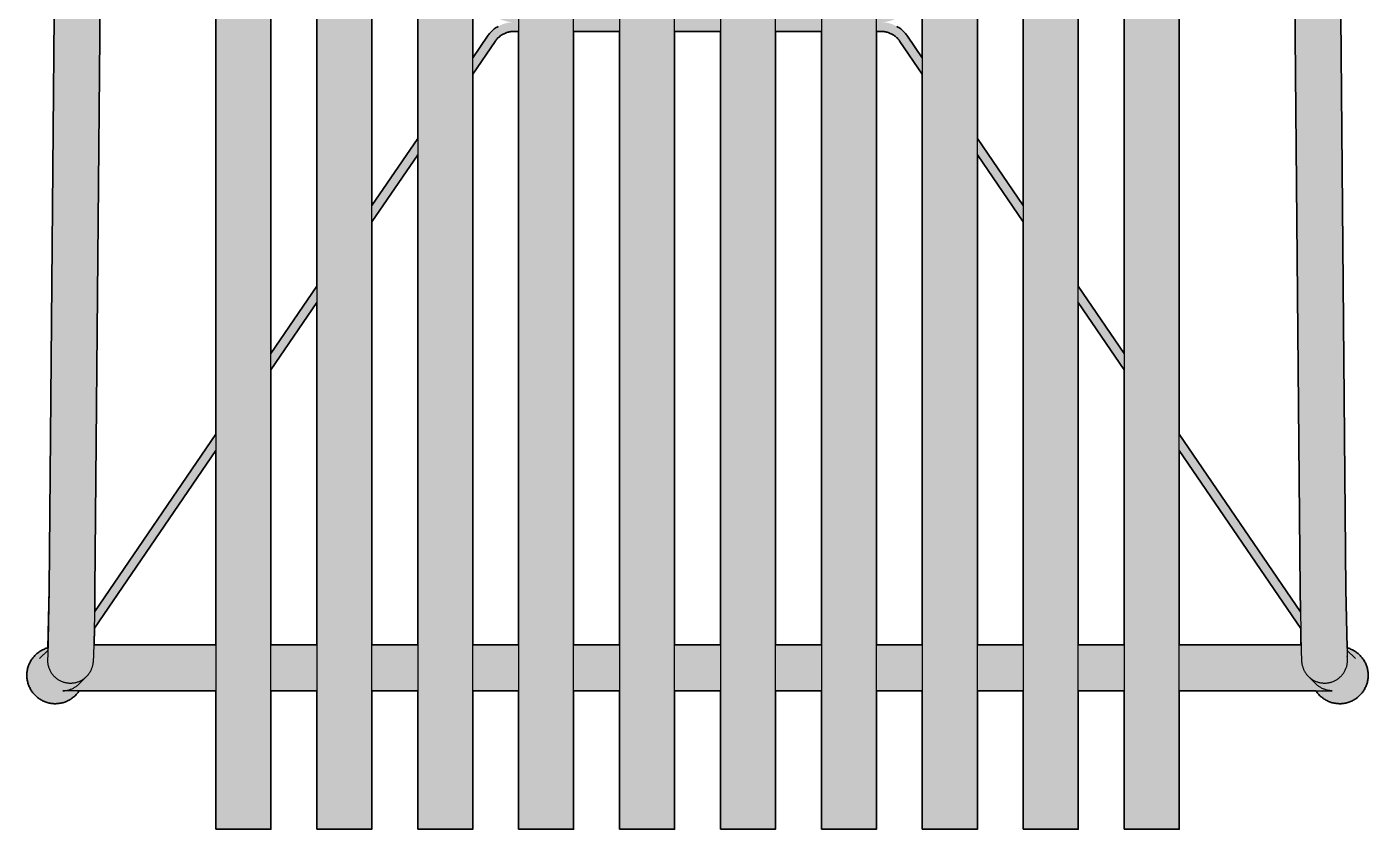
# Model space of a CAD drawing. Header units: millimetres. Extents: x 0 to 1937, y -1086 to 703.
# Drawn here: x 81 to 812, y -1086 to -648 of the extents above; entities that cross this region are included whole.
import ezdxf

# ---------------------------------------------------------------- set-up
doc = ezdxf.new("R2010")
doc.units = ezdxf.units.MM
doc.layers.add('Blocks', color=7, linetype='Continuous')
doc.layers.add('Blocks$Fill', color=7, linetype='Continuous', true_color=0xffffff)
doc.layers.add('Blocks$Inner', color=7, linetype='Continuous', lineweight=25, true_color=0x007f00)
doc.layers.add('Blocks$Outline', color=7, linetype='Continuous', lineweight=35, true_color=0xff3f3f)

# ---------------------------------------------------------------- blocks, each defined once
blk = doc.blocks.new('Palissade Lounge Chair Low Top')
at = {"layer": 'Blocks$Fill'}
h = blk.add_hatch(color=256, dxfattribs=at)
h.paths.add_polyline_path([(473.36, -336.94), (473.36, -412.44), (503.36, -412.44), (503.36, -348.3), (503.36, -336.94), (528.36, -336.94), (528.36, -412.44), (558.36, -412.44), (558.36, -348.3), (558.36, -336.94), (583.36, -336.94), (583.36, -412.44), (613.36, -412.44), (613.36, -348.3), (613.36, -336.94), (687.86, -336.94), (688.47, -337.82), (688.81, -338.25), (689.15, -338.66), (689.51, -339.06), (689.88, -339.45), (690.27, -339.82), (690.67, -340.18), (691.08, -340.53), (691.5, -340.86), (691.93, -341.18), (692.38, -341.48), (692.83, -341.77), (693.3, -342.04), (693.77, -342.29), (694.25, -342.53), (694.74, -342.75), (695.24, -342.95), (695.74, -343.14), (696.25, -343.31), (696.77, -343.46), (697.29, -343.59), (697.82, -343.71), (698.34, -343.8), (698.88, -343.88), (699.41, -343.94), (699.95, -343.98), (700.48, -344), (701.02, -344.01), (701.56, -343.99), (702.09, -343.96), (702.63, -343.91), (703.16, -343.84), (703.69, -343.75), (704.22, -343.64), (704.74, -343.51), (705.26, -343.37), (705.77, -343.21), (706.28, -343.03), (706.78, -342.83), (707.27, -342.62), (707.76, -342.39), (708.24, -342.14), (708.7, -341.88), (709.16, -341.6), (709.61, -341.3), (710.05, -340.99), (710.48, -340.67), (710.89, -340.33), (711.3, -339.97), (711.69, -339.6), (712.07, -339.22), (712.43, -338.83), (712.78, -338.42), (713.12, -338), (713.44, -337.57), (713.75, -337.13), (714.04, -336.68), (714.31, -336.21), (714.57, -335.74), (714.81, -335.26), (715.04, -334.78), (715.25, -334.28), (715.44, -333.78), (715.61, -333.27), (715.77, -332.76), (715.91, -332.24), (716.03, -331.71), (716.13, -331.18), (716.21, -330.65), (716.28, -330.12), (716.33, -329.58), (716.35, -329.05), (716.36, -328.51), (716.35, -327.97), (716.33, -327.44), (716.28, -326.9), (716.21, -326.37), (716.13, -325.84), (716.03, -325.31), (715.91, -324.79), (715.77, -324.27), (715.62, -323.75), (715.44, -323.24), (715.25, -322.74), (715.04, -322.25), (714.82, -321.76), (714.57, -321.28), (714.31, -320.81), (714.04, -320.35), (713.75, -319.89), (713.44, -319.45), (713.12, -319.02), (712.78, -318.6), (712.43, -318.2), (712.07, -317.8), (711.69, -317.42), (711.3, -317.05), (710.9, -316.7), (710.48, -316.36), (710.05, -316.03), (709.62, -315.72), (709.17, -315.42), (708.71, -315.14), (708.24, -314.88), (707.76, -314.63), (707.28, -314.4), (706.78, -314.19), (706.28, -313.99), (705.78, -313.81), (705.27, -313.65), (704.86, -313.54), (699.16, 283.79), (699.03, 285.92), (698.83, 288.04), (698.56, 290.15), (698.21, 292.26), (697.8, 294.35), (697.31, 296.42), (696.75, 298.48), (696.13, 300.52), (695.43, 302.53), (694.67, 304.52), (668.27, 369.84), (669.22, 370.34), (669.68, 370.61), (670.13, 370.9), (670.57, 371.21), (671, 371.53), (671.41, 371.86), (671.82, 372.21), (672.21, 372.57), (672.59, 372.95), (672.96, 373.33), (673.32, 373.73), (673.66, 374.15), (673.98, 374.57), (674.29, 375.01), (674.59, 375.45), (674.87, 375.91), (675.13, 376.37), (675.38, 376.85), (675.61, 377.33), (675.83, 377.82), (676.02, 378.32), (676.2, 378.82), (676.37, 379.33), (676.51, 379.84), (676.64, 380.36), (676.75, 380.89), (676.84, 381.41), (676.91, 381.94), (676.97, 382.47), (677, 383.01), (677.02, 383.54), (677.02, 384.08), (677, 384.61), (676.97, 385.14), (676.91, 385.68), (676.84, 386.21), (676.74, 386.73), (676.63, 387.26), (676.51, 387.77), (676.36, 388.29), (676.2, 388.8), (676.01, 389.3), (675.82, 389.8), (675.6, 390.29), (675.37, 390.77), (675.12, 391.24), (674.85, 391.71), (674.57, 392.16), (674.28, 392.61), (673.97, 393.04), (673.64, 393.46), (673.3, 393.88), (672.94, 394.28), (672.57, 394.66), (672.19, 395.04), (671.8, 395.4), (671.39, 395.75), (670.97, 396.08), (670.55, 396.4), (670.11, 396.7), (669.65, 396.99), (669.19, 397.26), (668.73, 397.52), (668.25, 397.76), (667.76, 397.98), (667.27, 398.19), (666.77, 398.38), (666.26, 398.55), (665.75, 398.71), (665.23, 398.84), (664.71, 398.96), (664.19, 399.06), (663.66, 399.15), (663.13, 399.21), (662.6, 399.26), (662.06, 399.29), (661.53, 399.29), (661, 399.29), (660.46, 399.26), (659.94, 399.21), (659.41, 399.15), (658.88, 399.07), (658.36, 398.97), (657.84, 398.85), (657.33, 398.72), (656.82, 398.56), (656.31, 398.39), (655.82, 398.21), (655.33, 398), (654.84, 397.78), (654.37, 397.54), (653.9, 397.29), (653.44, 397.02), (652.99, 396.74), (652.55, 396.43), (652.13, 396.12), (651.71, 395.79), (651.3, 395.45), (650.91, 395.09), (650.53, 394.72), (650.16, 394.34), (649.81, 393.94), (649.47, 393.53), (649.14, 393.11), (648.83, 392.68), (648.53, 392.24), (648.25, 391.79), (647.98, 391.33), (647.73, 390.86), (647.5, 390.38), (647.28, 389.9), (647.08, 389.41), (646.89, 388.91), (646.73, 388.4), (646.58, 387.89), (646.45, 387.38), (646.33, 386.86), (646.26, 386.44), (55.46, 386.44), (55.27, 387.38), (55.13, 387.89), (54.99, 388.4), (54.82, 388.91), (54.64, 389.41), (54.43, 389.9), (54.22, 390.38), (53.98, 390.86), (53.73, 391.33), (53.47, 391.79), (53.18, 392.24), (52.89, 392.68), (52.57, 393.11), (52.25, 393.53), (51.91, 393.94), (51.55, 394.34), (51.18, 394.72), (50.8, 395.09), (50.41, 395.45), (50, 395.79), (49.59, 396.12), (49.16, 396.43), (48.72, 396.74), (48.27, 397.02), (47.81, 397.29), (47.35, 397.54), (46.87, 397.78), (46.39, 398), (45.9, 398.21), (45.4, 398.39), (44.9, 398.56), (44.39, 398.72), (43.87, 398.85), (43.35, 398.97), (42.83, 399.07), (42.31, 399.15), (41.78, 399.21), (41.25, 399.26), (40.72, 399.29), (40.19, 399.29), (39.65, 399.29), (39.12, 399.26), (38.59, 399.21), (38.05, 399.15), (37.53, 399.06), (37, 398.96), (36.48, 398.84), (35.96, 398.71), (35.45, 398.55), (34.94, 398.38), (34.44, 398.19), (33.95, 397.98), (33.47, 397.76), (32.99, 397.52), (32.52, 397.26), (32.06, 396.99), (31.61, 396.7), (31.17, 396.4), (30.74, 396.08), (30.32, 395.75), (29.91, 395.4), (29.52, 395.04), (29.14, 394.66), (28.77, 394.28), (28.42, 393.88), (28.07, 393.46), (27.75, 393.04), (27.44, 392.61), (27.14, 392.16), (26.86, 391.71), (26.6, 391.24), (26.35, 390.77), (26.11, 390.29), (25.9, 389.8), (25.7, 389.3), (25.52, 388.8), (25.35, 388.29), (25.21, 387.77), (25.08, 387.26), (24.97, 386.73), (24.88, 386.21), (24.8, 385.68), (24.75, 385.14), (24.71, 384.61), (24.69, 384.08), (24.69, 383.54), (24.71, 383.01), (24.75, 382.47), (24.8, 381.94), (24.87, 381.41), (24.96, 380.89), (25.07, 380.36), (25.2, 379.84), (25.35, 379.33), (25.51, 378.82), (25.69, 378.32), (25.89, 377.82), (26.1, 377.33), (26.33, 376.85), (26.58, 376.37), (26.85, 375.91), (27.13, 375.45), (27.42, 375.01), (27.73, 374.57), (28.06, 374.15), (28.4, 373.73), (28.75, 373.33), (29.12, 372.95), (29.5, 372.57), (29.89, 372.21), (30.3, 371.86), (30.72, 371.53), (31.15, 371.21), (31.59, 370.9), (32.04, 370.61), (32.49, 370.34), (32.96, 370.08), (33.44, 369.84), (7.05, 304.52), (7.14, 304.48), (6.37, 302.5), (5.68, 300.49), (5.05, 298.45), (4.5, 296.4), (4.01, 294.33), (3.6, 292.24), (3.25, 290.14), (2.98, 288.03), (2.78, 285.91), (2.65, 283.79), (2.6, 281.66), (2.5, 281.66), (-2.5, -281.66), (-3.15, -313.54), (-4.06, -313.81), (-4.57, -313.99), (-5.07, -314.19), (-5.56, -314.4), (-6.05, -314.63), (-6.53, -314.88), (-6.99, -315.14), (-7.45, -315.42), (-7.9, -315.72), (-8.34, -316.03), (-8.77, -316.36), (-9.18, -316.7), (-9.59, -317.05), (-9.98, -317.42), (-10.36, -317.8), (-10.72, -318.2), (-11.07, -318.6), (-11.41, -319.02), (-11.73, -319.45), (-12.03, -319.89), (-12.33, -320.35), (-12.6, -320.81), (-12.86, -321.28), (-13.1, -321.76), (-13.33, -322.25), (-13.54, -322.74), (-13.73, -323.24), (-13.9, -323.75), (-14.06, -324.27), (-14.2, -324.79), (-14.32, -325.31), (-14.42, -325.84), (-14.5, -326.37), (-14.57, -326.9), (-14.61, -327.44), (-14.64, -327.97), (-14.65, -328.51), (-14.64, -329.05), (-14.61, -329.58), (-14.56, -330.12), (-14.5, -330.65), (-14.42, -331.18), (-14.31, -331.71), (-14.19, -332.24), (-14.06, -332.76), (-13.9, -333.27), (-13.73, -333.78), (-13.53, -334.28), (-13.33, -334.78), (-13.1, -335.26), (-12.86, -335.74), (-12.6, -336.21), (-12.32, -336.68), (-12.03, -337.13), (-11.73, -337.57), (-11.4, -338), (-11.07, -338.42), (-10.72, -338.83), (-10.35, -339.22), (-9.97, -339.6), (-9.58, -339.97), (-9.18, -340.33), (-8.76, -340.67), (-8.34, -340.99), (-7.9, -341.3), (-7.45, -341.6), (-6.99, -341.88), (-6.52, -342.14), (-6.04, -342.39), (-5.56, -342.62), (-5.07, -342.83), (-4.57, -343.03), (-4.06, -343.21), (-3.55, -343.37), (-3.03, -343.51), (-2.51, -343.64), (-1.98, -343.75), (-1.45, -343.84), (-0.92, -343.91), (-0.38, -343.96), (0.16, -343.99), (0.69, -344.01), (1.23, -344), (1.77, -343.98), (2.3, -343.94), (2.84, -343.88), (3.37, -343.8), (3.9, -343.71), (4.42, -343.59), (4.94, -343.46), (5.46, -343.31), (5.97, -343.14), (6.47, -342.95), (6.97, -342.75), (7.46, -342.53), (7.94, -342.29), (8.42, -342.04), (8.88, -341.77), (9.34, -341.48), (9.78, -341.18), (10.21, -340.86), (10.64, -340.53), (11.05, -340.18), (11.45, -339.82), (11.83, -339.45), (12.2, -339.06), (12.56, -338.66), (12.91, -338.25), (13.24, -337.82), (13.55, -337.39), (13.85, -336.94), (88.36, -336.94), (88.36, -412.44), (118.36, -412.44), (118.36, -348.3), (118.36, -336.94), (143.36, -336.94), (143.36, -412.44), (173.36, -412.44), (173.36, -348.3), (173.36, -336.94), (198.36, -336.94), (198.36, -412.44), (228.36, -412.44), (228.36, -348.3), (228.36, -336.94), (253.36, -336.94), (253.36, -412.44), (283.36, -412.44), (283.36, -348.3), (283.36, -336.94), (308.36, -336.94), (308.36, -412.44), (338.36, -412.44), (338.36, -348.3), (338.36, -336.94), (363.36, -336.94), (363.36, -412.44), (393.36, -412.44), (393.36, -348.3), (393.36, -336.94), (418.36, -336.94), (418.36, -412.44), (448.36, -412.44), (448.36, -348.3), (448.36, -336.94)], flags=0)
h.paths.add_polyline_path([(173.36, 156.29), (173.36, 361.06), (198.36, 361.06), (198.36, 112.27)], flags=0)
h.paths.add_polyline_path([(143.36, 361.06), (143.36, 209.12), (118.36, 253.14), (118.36, 361.06)], flags=0)
h.paths.add_polyline_path([(56.98, 361.35), (88.36, 361.06), (88.36, 305.96), (56.94, 361.27)], flags=0)
h.paths.add_polyline_path([(679.43, -293.83), (613.36, -196.99), (613.36, 295.83), (647.16, 355.36), (671.94, 293.96), (672.36, 292.75), (672.74, 291.53), (673.07, 290.3), (673.37, 289.05), (673.61, 287.8), (673.82, 286.53), (673.98, 285.27), (674.1, 283.99), (674.18, 282.72), (674.21, 281.44)], flags=0)
h.paths.add_polyline_path([(613.36, -205.86), (679.59, -302.94), (679.75, -311.94), (613.36, -311.94)], flags=0)
h.paths.add_polyline_path([(583.36, -161.89), (583.36, -311.94), (558.36, -311.94), (558.36, -125.24)], flags=0)
h.paths.add_polyline_path([(528.36, -81.27), (528.36, -311.94), (503.36, -311.94), (503.36, -44.63)], flags=0)
h.paths.add_polyline_path([(613.36, 305.96), (613.36, 361.06), (644.74, 361.34), (644.77, 361.27)], flags=0)
h.paths.add_polyline_path([(558.36, 198.99), (583.36, 243.01), (583.36, -153.02), (558.36, -116.37), (558.36, 198.99)], flags=0)
h.paths.add_polyline_path([(583.36, 253.14), (558.36, 209.12), (558.36, 361.06), (583.36, 361.06)], flags=0)
h.paths.add_polyline_path([(503.36, 102.15), (528.36, 146.17), (528.36, -72.4), (503.36, -35.76)], flags=0)
h.paths.add_polyline_path([(503.36, 112.27), (503.36, 361.06), (528.36, 361.06), (528.36, 156.29)], flags=0)
h.paths.add_polyline_path([(473.36, -0.66), (473.36, -311.94), (448.36, -311.94), (448.36, 22.64), (451.29, 22.64), (451.72, 22.61), (452.16, 22.57), (452.59, 22.52), (453.02, 22.45), (453.44, 22.37), (453.86, 22.28), (454.28, 22.16), (454.7, 22.04), (455.11, 21.9), (455.52, 21.74), (455.92, 21.57), (456.31, 21.39), (456.7, 21.19), (457.08, 20.99), (457.45, 20.76), (457.81, 20.53), (458.17, 20.28), (458.52, 20.02), (458.86, 19.75), (459.18, 19.47), (459.5, 19.17), (459.81, 18.86), (460.11, 18.55), (460.39, 18.22), (460.67, 17.89), (460.93, 17.54), (461.18, 17.19)], flags=0)
h.paths.add_polyline_path([(473.36, 361.06), (473.36, 59.45), (461.51, 38.6), (461.28, 38.25), (461.04, 37.89), (460.79, 37.55), (460.52, 37.22), (460.25, 36.9), (459.96, 36.58), (459.67, 36.28), (459.36, 35.98), (459.04, 35.7), (458.72, 35.42), (458.38, 35.16), (458.04, 34.91), (457.69, 34.67), (457.33, 34.45), (456.96, 34.23), (456.59, 34.03), (456.21, 33.84), (455.82, 33.67), (455.42, 33.51), (455.03, 33.36), (454.62, 33.22), (454.22, 33.1), (453.8, 33), (453.39, 32.9), (452.97, 32.82), (452.55, 32.76), (452.13, 32.71), (451.71, 32.67), (451.28, 32.65), (450.86, 32.64), (448.36, 32.64), (448.36, 361.06)], flags=0)
h.paths.add_polyline_path([(473.36, 49.32), (473.36, 8.22), (464.96, 20.5), (464.59, 20.98), (464.21, 21.45), (463.81, 21.91), (463.39, 22.35), (462.96, 22.78), (462.51, 23.19), (462.05, 23.59), (461.58, 23.97), (461.09, 24.34), (460.6, 24.68), (460.09, 25.01), (459.56, 25.32), (459.03, 25.62), (458.49, 25.89), (457.94, 26.15), (457.38, 26.38), (456.81, 26.6), (456.24, 26.8), (455.66, 26.97), (455.07, 27.13), (454.48, 27.26), (453.88, 27.38), (453.28, 27.47), (452.68, 27.55), (452.07, 27.6), (451.46, 27.63), (450.86, 27.64), (452.05, 27.68), (452.64, 27.73), (453.23, 27.8), (453.82, 27.9), (454.4, 28.01), (454.98, 28.14), (455.56, 28.29), (456.13, 28.46), (456.69, 28.64), (457.25, 28.85), (457.8, 29.08), (458.34, 29.33), (458.88, 29.59), (459.4, 29.87), (459.92, 30.17), (460.42, 30.49), (460.91, 30.82), (461.39, 31.17), (461.86, 31.54), (462.32, 31.92), (462.76, 32.32), (463.19, 32.73), (463.61, 33.16), (464.01, 33.6), (464.39, 34.05), (464.76, 34.52), (465.11, 35), (465.45, 35.49), (465.77, 35.99), (466.07, 36.5)], flags=0)
h.paths.add_polyline_path([(418.36, 361.06), (418.36, 32.64), (393.36, 32.64), (393.36, 361.06)], flags=0)
h.paths.add_polyline_path([(418.36, 22.64), (418.36, -311.94), (393.36, -311.94), (393.36, 22.64)], flags=0)
h.paths.add_polyline_path([(363.36, 22.64), (363.36, -311.94), (338.36, -311.94), (338.36, 22.64)], flags=0)
h.paths.add_polyline_path([(338.36, 32.64), (338.36, 361.06), (363.36, 361.06), (363.36, 32.64)], flags=0)
h.paths.add_polyline_path([(308.36, 361.06), (308.36, 32.64), (283.36, 32.64), (283.36, 361.06)], flags=0)
h.paths.add_polyline_path([(283.36, 22.64), (308.36, 22.64), (308.36, -311.94), (283.36, -311.94)], flags=0)
h.paths.add_polyline_path([(228.36, -0.66), (240.78, 17.54), (241.04, 17.89), (241.32, 18.22), (241.61, 18.55), (241.9, 18.86), (242.21, 19.17), (242.53, 19.47), (242.86, 19.75), (243.2, 20.02), (243.54, 20.28), (243.9, 20.53), (244.27, 20.76), (244.64, 20.99), (245.02, 21.19), (245.4, 21.39), (245.8, 21.57), (246.2, 21.74), (246.6, 21.9), (247.01, 22.04), (247.43, 22.16), (247.85, 22.28), (248.27, 22.37), (248.7, 22.45), (249.13, 22.52), (249.56, 22.57), (249.99, 22.61), (250.42, 22.64), (250.86, 22.64), (253.36, 22.64), (253.36, -311.94), (228.36, -311.94)], flags=0)
h.paths.add_polyline_path([(253.36, 32.64), (250.43, 32.65), (250.01, 32.67), (249.58, 32.71), (249.16, 32.76), (248.74, 32.82), (248.32, 32.9), (247.91, 33), (247.5, 33.1), (247.09, 33.22), (246.69, 33.36), (246.29, 33.51), (245.9, 33.67), (245.51, 33.84), (245.13, 34.03), (244.75, 34.23), (244.39, 34.45), (244.03, 34.67), (243.67, 34.91), (243.33, 35.16), (243, 35.42), (242.67, 35.7), (242.35, 35.98), (242.05, 36.28), (241.75, 36.58), (241.46, 36.9), (241.19, 37.22), (240.93, 37.55), (240.67, 37.89), (240.43, 38.25), (240.2, 38.6), (239.99, 38.97), (228.36, 59.45), (228.36, 361.06), (253.36, 361.06)], flags=0)
h.paths.add_polyline_path([(228.36, 49.32), (235.94, 35.99), (236.26, 35.49), (236.6, 35), (236.95, 34.52), (237.32, 34.05), (237.71, 33.6), (238.11, 33.16), (238.52, 32.73), (238.95, 32.32), (239.39, 31.92), (239.85, 31.54), (240.32, 31.17), (240.8, 30.82), (241.29, 30.49), (241.8, 30.17), (242.31, 29.87), (242.84, 29.59), (243.37, 29.33), (243.91, 29.08), (244.46, 28.85), (245.02, 28.64), (245.58, 28.46), (246.15, 28.29), (246.73, 28.14), (247.31, 28.01), (247.9, 27.9), (248.48, 27.8), (249.07, 27.73), (249.67, 27.68), (250.26, 27.65), (250.86, 27.64), (249.64, 27.6), (249.04, 27.55), (248.43, 27.47), (247.83, 27.38), (247.24, 27.26), (246.65, 27.13), (246.06, 26.97), (245.48, 26.8), (244.9, 26.6), (244.34, 26.38), (243.78, 26.15), (243.22, 25.89), (242.68, 25.62), (242.15, 25.32), (241.63, 25.01), (241.12, 24.68), (240.62, 24.34), (240.13, 23.97), (239.66, 23.59), (239.2, 23.19), (238.75, 22.78), (238.32, 22.35), (237.91, 21.91), (237.5, 21.45), (237.12, 20.98), (236.75, 20.5), (236.4, 20.01), (228.36, 8.22)], flags=0)
h.paths.add_polyline_path([(198.36, -35.76), (173.36, -72.4), (173.36, 146.17), (198.36, 102.15)], flags=0)
h.paths.add_polyline_path([(173.36, -81.27), (198.36, -44.63), (198.36, -311.94), (173.36, -311.94)], flags=0)
h.paths.add_polyline_path([(118.36, -161.89), (143.36, -125.24), (143.36, -311.94), (118.36, -311.94)], flags=0)
h.paths.add_polyline_path([(143.36, -116.37), (118.36, -153.02), (118.36, 243.01), (143.36, 198.99)], flags=0)
h.paths.add_polyline_path([(22.36, -293.72), (27.53, 282.72), (27.61, 283.99), (27.73, 285.27), (27.89, 286.53), (28.1, 287.8), (28.35, 289.05), (28.64, 290.3), (28.98, 291.53), (29.35, 292.75), (29.77, 293.96), (30.23, 295.15), (54.55, 355.36), (88.36, 295.83), (88.36, -196.99)], flags=0)
h.paths.add_polyline_path([(88.36, -311.94), (21.96, -311.94), (22.17, -302.87), (88.36, -205.86)], flags=0)
at = {"layer": 'Blocks$Inner'}
for p, q in [((283.36, 22.64), (308.36, 22.64)), ((338.36, 22.64), (363.36, 22.64)), ((393.36, 22.64), (418.36, 22.64)), ((198.36, -35.76), (173.36, -72.4)), ((528.36, -72.4), (503.36, -35.76)), ((173.36, -81.27), (198.36, -44.63)), ((503.36, -44.63), (528.36, -81.27)), ((143.36, -116.37), (118.36, -153.02)), ((583.36, -153.02), (558.36, -116.37)), ((118.36, -161.89), (143.36, -125.24)), ((558.36, -125.24), (583.36, -161.89)), ((88.36, -196.99), (22.36, -293.72)), ((679.43, -293.83), (613.36, -196.99)), ((22.17, -302.87), (88.36, -205.86)), ((613.36, -205.86), (679.59, -302.94)), ((21.96, -311.94), (88.36, -311.94)), ((118.36, -311.94), (143.36, -311.94)), ((173.36, -311.94), (198.36, -311.94)), ((228.36, -311.94), (253.36, -311.94)), ((283.36, -311.94), (308.36, -311.94)), ((338.36, -311.94), (363.36, -311.94)), ((393.36, -311.94), (418.36, -311.94)), ((448.36, -311.94), (473.36, -311.94)), ((503.36, -311.94), (528.36, -311.94)), ((558.36, -311.94), (583.36, -311.94)), ((613.36, -311.94), (679.75, -311.94)), ((-7.71, -319.39), (-3.07, -314.76)), ((704.79, -314.76), (709.42, -319.39)), ((19.77, -326.77), (19.85, -326.65)), ((681.87, -326.65), (681.94, -326.77)), ((10.1, -336.94), (9.97, -337.07)), ((143.36, -336.94), (118.36, -336.94)), ((198.36, -336.94), (173.36, -336.94)), ((253.36, -336.94), (228.36, -336.94)), ((308.36, -336.94), (283.36, -336.94)), ((363.36, -336.94), (338.36, -336.94)), ((418.36, -336.94), (393.36, -336.94)), ((473.36, -336.94), (448.36, -336.94)), ((528.36, -336.94), (503.36, -336.94)), ((583.36, -336.94), (558.36, -336.94)), ((691.74, -337.07), (691.62, -336.94))]:
    blk.add_line(p, q, dxfattribs=at)
for points in [[(2.5, 281.66), (-2.5, -281.66), (-3.25, -318.53)], [(699.21, 281.66), (704.21, -281.66), (704.97, -318.53)], [(-3.23, -318.2), (-3.29, -318.61), (-3.34, -319.02), (-3.37, -319.43), (-3.39, -319.85), (-3.4, -320.26), (-3.39, -320.69), (-3.37, -321.11), (-3.33, -321.54), (-3.28, -321.96), (-3.22, -322.39), (-3.14, -322.81), (-3.04, -323.22), (-2.93, -323.63), (-2.81, -324.04), (-2.67, -324.45), (-2.52, -324.85), (-2.36, -325.24), (-2.18, -325.63), (-1.99, -326.01), (-1.79, -326.39), (-1.57, -326.76), (-1.35, -327.12), (-1.11, -327.47), (-0.85, -327.82), (-0.59, -328.15), (-0.31, -328.48), (-0.03, -328.8), (0.27, -329.1), (0.58, -329.4), (0.89, -329.69), (1.22, -329.96), (1.56, -330.22), (1.9, -330.48), (2.25, -330.72), (2.62, -330.94), (2.98, -331.16), (3.36, -331.36), (3.74, -331.55), (4.13, -331.73), (4.53, -331.89), (4.93, -332.04), (5.33, -332.18), (5.74, -332.3), (6.15, -332.41), (6.57, -332.5), (6.99, -332.58), (7.39, -332.64), (7.79, -332.69), (8.19, -332.73), (8.59, -332.75), (8.99, -332.76), (9.39, -332.76), (9.8, -332.74), (10.2, -332.71), (10.6, -332.67), (11, -332.61), (11.41, -332.54), (11.81, -332.46), (12.22, -332.36), (12.62, -332.25), (13.02, -332.13), (13.41, -331.99), (13.8, -331.84), (14.18, -331.68), (14.56, -331.5), (14.93, -331.32), (15.3, -331.12), (15.66, -330.9), (16.01, -330.68), (16.35, -330.44), (16.69, -330.2), (17.01, -329.94), (17.33, -329.67), (17.64, -329.39), (17.94, -329.1), (18.11, -328.93), (18.27, -328.76), (18.43, -328.58), (18.59, -328.4), (18.74, -328.22), (18.89, -328.03), (19.04, -327.84), (19.18, -327.65), (19.4, -327.34), (19.61, -327.03), (19.81, -326.7), (20, -326.38), (20.18, -326.04), (20.36, -325.7), (20.52, -325.36), (20.67, -325.01), (20.81, -324.65), (20.94, -324.29), (21.06, -323.93), (21.17, -323.56), (21.27, -323.17), (21.35, -322.79), (21.43, -322.4), (21.5, -322.02), (21.55, -321.63), (21.6, -321.25), (21.67, -320.47), (21.81, -318.13), (22.33, -295.98), (22.5, -281.88), (27.5, 281.44)], [(674.21, 281.44), (679.21, -281.88), (679.83, -316.32), (679.97, -319.44), (680.04, -320.47), (680.11, -321.25), (680.16, -321.63), (680.22, -322.02), (680.28, -322.4), (680.36, -322.79), (680.45, -323.17), (680.55, -323.56), (680.66, -323.93), (680.78, -324.29), (680.91, -324.65), (681.05, -325.01), (681.19, -325.35), (681.35, -325.69), (681.52, -326.02), (681.69, -326.34), (681.89, -326.68), (682.09, -327.01), (682.31, -327.34), (682.53, -327.65), (682.68, -327.84), (682.82, -328.03), (682.97, -328.22), (683.13, -328.4), (683.28, -328.58), (683.44, -328.76), (683.61, -328.93), (683.78, -329.1), (684.07, -329.39), (684.38, -329.67), (684.7, -329.94), (685.03, -330.2), (685.36, -330.44), (685.71, -330.68), (686.06, -330.9), (686.42, -331.12), (686.78, -331.32), (687.15, -331.5), (687.53, -331.68), (687.91, -331.84), (688.3, -331.99), (688.7, -332.13), (689.09, -332.25), (689.49, -332.36), (689.9, -332.46), (690.31, -332.54), (690.72, -332.61), (691.12, -332.67), (691.52, -332.71), (691.92, -332.74), (692.32, -332.76), (692.72, -332.76), (693.12, -332.75), (693.53, -332.73), (693.93, -332.69), (694.33, -332.64), (694.72, -332.58), (695.14, -332.5), (695.56, -332.41), (695.97, -332.3), (696.38, -332.18), (696.79, -332.04), (697.19, -331.89), (697.58, -331.73), (697.97, -331.55), (698.35, -331.36), (698.73, -331.16), (699.1, -330.94), (699.46, -330.72), (699.81, -330.48), (700.16, -330.22), (700.49, -329.96), (700.82, -329.69), (701.14, -329.4), (701.44, -329.1), (701.74, -328.8), (702.03, -328.48), (702.3, -328.15), (702.57, -327.82), (702.82, -327.47), (703.06, -327.12), (703.29, -326.76), (703.5, -326.39), (703.71, -326.01), (703.9, -325.63), (704.07, -325.24), (704.24, -324.85), (704.39, -324.45), (704.52, -324.04), (704.65, -323.63), (704.76, -323.22), (704.85, -322.81), (704.93, -322.39), (705, -321.96), (705.05, -321.54), (705.08, -321.11), (705.1, -320.69), (705.11, -320.26), (705.11, -319.85), (705.08, -319.43), (705.05, -319.02), (705, -318.61), (704.94, -318.2)], [(242.15, 25.32), (241.63, 25.01), (241.12, 24.68), (240.62, 24.34), (240.13, 23.97), (239.66, 23.59), (239.2, 23.19), (238.75, 22.78), (238.32, 22.35), (237.91, 21.91), (237.5, 21.45), (237.12, 20.98), (236.75, 20.5), (236.4, 20.01), (228.36, 8.22)], [(228.36, -0.66), (240.53, 17.19), (240.78, 17.54), (241.04, 17.89), (241.32, 18.22), (241.61, 18.55), (241.9, 18.86), (242.21, 19.17), (242.53, 19.47), (242.86, 19.75), (243.2, 20.02), (243.54, 20.28), (243.9, 20.53), (244.27, 20.76), (244.64, 20.99), (245.02, 21.19), (245.4, 21.39), (245.8, 21.57), (246.2, 21.74), (246.6, 21.9), (247.01, 22.04), (247.43, 22.16), (247.85, 22.28), (248.27, 22.37), (248.7, 22.45), (249.13, 22.52), (249.56, 22.57), (249.99, 22.61), (250.42, 22.64), (250.86, 22.64), (253.36, 22.64)], [(448.36, 22.64), (450.86, 22.64), (451.29, 22.64), (451.72, 22.61), (452.16, 22.57), (452.59, 22.52), (453.02, 22.45), (453.44, 22.37), (453.86, 22.28), (454.28, 22.16), (454.7, 22.04), (455.11, 21.9), (455.52, 21.74), (455.92, 21.57), (456.31, 21.39), (456.7, 21.19), (457.08, 20.99), (457.45, 20.76), (457.81, 20.53), (458.17, 20.28), (458.52, 20.02), (458.86, 19.75), (459.18, 19.47), (459.5, 19.17), (459.81, 18.86), (460.11, 18.55), (460.39, 18.22), (460.67, 17.89), (460.93, 17.54), (461.18, 17.19), (473.36, -0.66)], [(473.36, 8.22), (465.31, 20.01), (464.96, 20.5), (464.59, 20.98), (464.21, 21.45), (463.81, 21.91), (463.39, 22.35), (462.96, 22.78), (462.51, 23.19), (462.05, 23.59), (461.58, 23.97), (461.09, 24.34), (460.6, 24.68), (460.09, 25.01), (459.56, 25.32)], [(-3.03, -313.51), (-3.55, -313.65), (-4.06, -313.81), (-4.57, -313.99), (-5.07, -314.19), (-5.56, -314.4), (-6.05, -314.63), (-6.53, -314.88), (-6.99, -315.14), (-7.45, -315.42), (-7.9, -315.72), (-8.34, -316.03), (-8.77, -316.36), (-9.18, -316.7), (-9.59, -317.05), (-9.98, -317.42), (-10.36, -317.8), (-10.72, -318.2), (-11.07, -318.6), (-11.41, -319.02), (-11.73, -319.45), (-12.03, -319.89), (-12.33, -320.35), (-12.6, -320.81), (-12.86, -321.28), (-13.1, -321.76), (-13.33, -322.25), (-13.54, -322.74), (-13.73, -323.24), (-13.9, -323.75), (-14.06, -324.27), (-14.2, -324.79), (-14.32, -325.31), (-14.42, -325.84), (-14.5, -326.37), (-14.57, -326.9), (-14.61, -327.44), (-14.64, -327.97), (-14.65, -328.51), (-14.64, -329.05), (-14.61, -329.58), (-14.56, -330.12), (-14.5, -330.65), (-14.42, -331.18), (-14.31, -331.71), (-14.19, -332.24), (-14.06, -332.76), (-13.9, -333.27), (-13.73, -333.78), (-13.53, -334.28), (-13.33, -334.78), (-13.1, -335.26), (-12.86, -335.74), (-12.6, -336.21), (-12.32, -336.68), (-12.03, -337.13), (-11.73, -337.57), (-11.4, -338), (-11.07, -338.42), (-10.72, -338.83), (-10.35, -339.22), (-9.97, -339.6), (-9.58, -339.97), (-9.18, -340.33), (-8.76, -340.67), (-8.34, -340.99), (-7.9, -341.3), (-7.45, -341.6), (-6.99, -341.88), (-6.52, -342.14), (-6.04, -342.39), (-5.56, -342.62), (-5.07, -342.83), (-4.57, -343.03), (-4.06, -343.21), (-3.55, -343.37), (-3.03, -343.51), (-2.51, -343.64), (-1.98, -343.75), (-1.45, -343.84), (-0.92, -343.91), (-0.38, -343.96), (0.16, -343.99), (0.69, -344.01), (1.23, -344), (1.77, -343.98), (2.3, -343.94), (2.84, -343.88), (3.37, -343.8), (3.9, -343.71), (4.42, -343.59), (4.94, -343.46), (5.46, -343.31), (5.97, -343.14), (6.47, -342.95), (6.97, -342.75), (7.46, -342.53), (7.94, -342.29), (8.42, -342.04), (8.88, -341.77), (9.34, -341.48), (9.78, -341.18), (10.21, -340.86), (10.64, -340.53), (11.05, -340.18), (11.45, -339.82), (11.83, -339.45), (12.2, -339.06), (12.56, -338.66), (12.91, -338.25), (13.24, -337.82), (13.55, -337.39), (13.85, -336.94)], [(687.86, -336.94), (688.16, -337.39), (688.47, -337.82), (688.81, -338.25), (689.15, -338.66), (689.51, -339.06), (689.88, -339.45), (690.27, -339.82), (690.67, -340.18), (691.08, -340.53), (691.5, -340.86), (691.93, -341.18), (692.38, -341.48), (692.83, -341.77), (693.3, -342.04), (693.77, -342.29), (694.25, -342.53), (694.74, -342.75), (695.24, -342.95), (695.74, -343.14), (696.25, -343.31), (696.77, -343.46), (697.29, -343.59), (697.82, -343.71), (698.34, -343.8), (698.88, -343.88), (699.41, -343.94), (699.95, -343.98), (700.48, -344), (701.02, -344.01), (701.56, -343.99), (702.09, -343.96), (702.63, -343.91), (703.16, -343.84), (703.69, -343.75), (704.22, -343.64), (704.74, -343.51), (705.26, -343.37), (705.77, -343.21), (706.28, -343.03), (706.78, -342.83), (707.27, -342.62), (707.76, -342.39), (708.24, -342.14), (708.7, -341.88), (709.16, -341.6), (709.61, -341.3), (710.05, -340.99), (710.48, -340.67), (710.89, -340.33), (711.3, -339.97), (711.69, -339.6), (712.07, -339.22), (712.43, -338.83), (712.78, -338.42), (713.12, -338), (713.44, -337.57), (713.75, -337.13), (714.04, -336.68), (714.31, -336.21), (714.57, -335.74), (714.81, -335.26), (715.04, -334.78), (715.25, -334.28), (715.44, -333.78), (715.61, -333.27), (715.77, -332.76), (715.91, -332.24), (716.03, -331.71), (716.13, -331.18), (716.21, -330.65), (716.28, -330.12), (716.33, -329.58), (716.35, -329.05), (716.36, -328.51), (716.35, -327.97), (716.33, -327.44), (716.28, -326.9), (716.21, -326.37), (716.13, -325.84), (716.03, -325.31), (715.91, -324.79), (715.77, -324.27), (715.62, -323.75), (715.44, -323.24), (715.25, -322.74), (715.04, -322.25), (714.82, -321.76), (714.57, -321.28), (714.31, -320.81), (714.04, -320.35), (713.75, -319.89), (713.44, -319.45), (713.12, -319.02), (712.78, -318.6), (712.43, -318.2), (712.07, -317.8), (711.69, -317.42), (711.3, -317.05), (710.9, -316.7), (710.48, -316.36), (710.05, -316.03), (709.62, -315.72), (709.17, -315.42), (708.71, -315.14), (708.24, -314.88), (707.76, -314.63), (707.28, -314.4), (706.78, -314.19), (706.28, -313.99), (705.78, -313.81), (705.27, -313.65), (704.75, -313.51)], [(88.36, -336.94), (5.1, -336.94), (4.92, -336.94), (5.35, -336.93), (5.79, -336.9), (6.22, -336.86), (6.65, -336.8), (7.08, -336.73), (7.5, -336.64), (7.92, -336.54), (8.34, -336.43), (8.76, -336.3), (9.17, -336.16), (9.57, -336), (9.97, -335.83), (10.37, -335.65), (10.76, -335.45), (11.14, -335.25), (11.51, -335.02), (11.88, -334.79), (12.23, -334.55), (12.58, -334.29), (12.92, -334.02), (13.26, -333.74), (13.58, -333.45), (13.89, -333.15), (17.9, -329.14)], [(613.36, -336.94), (696.61, -336.94), (696.8, -336.94), (696.36, -336.93), (695.93, -336.9), (695.5, -336.86), (695.07, -336.8), (694.64, -336.73), (694.21, -336.64), (693.79, -336.54), (693.37, -336.43), (692.96, -336.3), (692.55, -336.16), (692.14, -336), (691.74, -335.83), (691.35, -335.65), (690.96, -335.45), (690.58, -335.25), (690.2, -335.02), (689.84, -334.79), (689.48, -334.55), (689.13, -334.29), (688.79, -334.02), (688.46, -333.74), (688.13, -333.45), (687.82, -333.15), (683.82, -329.14)]]:
    blk.add_lwpolyline(points, dxfattribs=at)
for points in [[(88.36, -412.44), (118.36, -412.44), (118.36, -348.3), (118.36, -204.43), (118.36, -127.41), (118.36, 33.7), (118.36, 121.3), (118.36, 170.89), (118.36, 273.75), (118.36, 332.35), (118.36, 363.06), (88.36, 363.06), (88.36, 362.09), (88.36, 332.35), (88.36, 273.75), (88.36, 170.89), (88.36, 121.3), (88.36, 33.7), (88.36, -127.41), (88.36, -204.43), (88.36, -348.3)], [(143.36, -412.44), (173.36, -412.44), (173.36, -348.3), (173.36, -204.43), (173.36, -127.41), (173.36, 33.7), (173.36, 121.3), (173.36, 170.89), (173.36, 273.75), (173.36, 332.35), (173.36, 363.06), (143.36, 363.06), (143.36, 332.35), (143.36, 273.75), (143.36, 170.89), (143.36, 121.3), (143.36, 33.7), (143.36, -127.41), (143.36, -204.43), (143.36, -348.3)], [(198.36, -412.44), (228.36, -412.44), (228.36, -348.3), (228.36, -204.43), (228.36, -127.41), (228.36, 33.7), (228.36, 121.3), (228.36, 170.89), (228.36, 273.75), (228.36, 332.35), (228.36, 363.06), (198.36, 363.06), (198.36, 332.35), (198.36, 273.75), (198.36, 170.89), (198.36, 121.3), (198.36, 33.7), (198.36, -127.41), (198.36, -204.43), (198.36, -348.3)], [(253.36, -412.44), (283.36, -412.44), (283.36, -348.3), (283.36, -204.43), (283.36, -127.41), (283.36, 33.7), (283.36, 121.3), (283.36, 170.89), (283.36, 273.75), (283.36, 332.35), (283.36, 363.06), (253.36, 363.06), (253.36, 332.35), (253.36, 273.75), (253.36, 170.89), (253.36, 121.3), (253.36, 33.7), (253.36, -127.41), (253.36, -204.43), (253.36, -348.3)], [(308.36, -412.44), (338.36, -412.44), (338.36, -348.3), (338.36, -204.43), (338.36, -127.41), (338.36, 33.7), (338.36, 121.3), (338.36, 170.89), (338.36, 273.75), (338.36, 332.35), (338.36, 363.06), (308.36, 363.06), (308.36, 332.35), (308.36, 273.75), (308.36, 170.89), (308.36, 121.3), (308.36, 33.7), (308.36, -127.41), (308.36, -204.43), (308.36, -348.3)], [(363.36, -412.44), (393.36, -412.44), (393.36, -348.3), (393.36, -204.43), (393.36, -127.41), (393.36, 33.7), (393.36, 121.3), (393.36, 170.89), (393.36, 273.75), (393.36, 332.35), (393.36, 363.06), (363.36, 363.06), (363.36, 332.35), (363.36, 273.75), (363.36, 170.89), (363.36, 121.3), (363.36, 33.7), (363.36, -127.41), (363.36, -204.43), (363.36, -348.3)], [(418.36, -412.44), (448.36, -412.44), (448.36, -348.3), (448.36, -204.43), (448.36, -127.41), (448.36, 33.7), (448.36, 121.3), (448.36, 170.89), (448.36, 273.75), (448.36, 332.35), (448.36, 363.06), (418.36, 363.06), (418.36, 332.35), (418.36, 273.75), (418.36, 170.89), (418.36, 121.3), (418.36, 33.7), (418.36, -127.41), (418.36, -204.43), (418.36, -348.3)], [(473.36, -412.44), (503.36, -412.44), (503.36, -348.3), (503.36, -204.43), (503.36, -127.41), (503.36, 33.7), (503.36, 121.3), (503.36, 170.89), (503.36, 273.75), (503.36, 332.35), (503.36, 363.06), (473.36, 363.06), (473.36, 332.35), (473.36, 273.75), (473.36, 170.89), (473.36, 121.3), (473.36, 33.7), (473.36, -127.41), (473.36, -204.43), (473.36, -348.3)], [(528.36, -412.44), (558.36, -412.44), (558.36, -348.3), (558.36, -204.43), (558.36, -127.41), (558.36, 33.7), (558.36, 121.3), (558.36, 170.89), (558.36, 273.75), (558.36, 332.35), (558.36, 363.06), (528.36, 363.06), (528.36, 332.35), (528.36, 273.75), (528.36, 170.89), (528.36, 121.3), (528.36, 33.7), (528.36, -127.41), (528.36, -204.43), (528.36, -348.3)], [(583.36, -412.44), (613.36, -412.44), (613.36, -348.3), (613.36, -204.43), (613.36, -127.41), (613.36, 33.7), (613.36, 121.3), (613.36, 170.89), (613.36, 273.75), (613.36, 332.35), (613.36, 362.09), (613.36, 363.06), (583.36, 363.06), (583.36, 332.35), (583.36, 273.75), (583.36, 170.89), (583.36, 121.3), (583.36, 33.7), (583.36, -127.41), (583.36, -204.43), (583.36, -348.3)]]:
    blk.add_lwpolyline(points, close=True, dxfattribs=at)
at = {"layer": 'Blocks$Outline'}
for points in [[(33.44, 369.84), (7.05, 304.52), (7.14, 304.48), (6.37, 302.5), (5.68, 300.49), (5.05, 298.45), (4.5, 296.4), (4.01, 294.33), (3.6, 292.24), (3.25, 290.14), (2.98, 288.03), (2.78, 285.91), (2.65, 283.79), (2.6, 281.66), (2.5, 281.66), (-2.5, -281.66), (-3.15, -313.54)], [(704.86, -313.54), (704.21, -281.66), (699.21, 281.66), (699.16, 283.79), (699.03, 285.92), (698.83, 288.04), (698.56, 290.15), (698.21, 292.26), (697.8, 294.35), (697.31, 296.42), (696.75, 298.48), (696.13, 300.52), (695.43, 302.53), (694.67, 304.52), (668.27, 369.84)], [(22.36, -293.72), (22.5, -281.88), (27.5, 281.44), (27.53, 282.72), (27.61, 283.99), (27.73, 285.27), (27.89, 286.53), (28.1, 287.8), (28.35, 289.05), (28.64, 290.3), (28.98, 291.53), (29.35, 292.75), (29.77, 293.96), (30.23, 295.15), (54.55, 355.36)], [(647.16, 355.36), (671.49, 295.15), (671.94, 293.96), (672.36, 292.75), (672.74, 291.53), (673.07, 290.3), (673.37, 289.05), (673.61, 287.8), (673.82, 286.53), (673.98, 285.27), (674.1, 283.99), (674.18, 282.72), (674.21, 281.44), (679.21, -281.88), (679.43, -293.83)], [(88.36, 295.83), (88.36, 273.75), (88.36, 170.89), (88.36, 121.3), (88.36, 33.7), (88.36, -127.41), (88.36, -196.99)], [(613.36, -196.99), (613.36, -127.41), (613.36, 33.7), (613.36, 121.3), (613.36, 170.89), (613.36, 273.75), (613.36, 295.83)], [(118.36, -153.02), (118.36, -127.41), (118.36, 33.7), (118.36, 121.3), (118.36, 170.89), (118.36, 243.01)], [(583.36, 243.01), (583.36, 170.89), (583.36, 121.3), (583.36, 33.7), (583.36, -127.41), (583.36, -153.02)], [(143.36, 198.99), (143.36, 170.89), (143.36, 121.3), (143.36, 33.7), (143.36, -116.37)], [(558.36, -116.37), (558.36, 33.7), (558.36, 121.3), (558.36, 170.89), (558.36, 198.99)], [(173.36, -72.4), (173.36, 33.7), (173.36, 121.3), (173.36, 146.17)], [(528.36, 146.17), (528.36, 121.3), (528.36, 33.7), (528.36, -72.4)], [(198.36, 102.15), (198.36, 33.7), (198.36, -35.76)], [(503.36, -35.76), (503.36, 33.7), (503.36, 102.15)], [(228.36, 8.22), (228.36, 33.7), (228.36, 49.32)], [(473.36, 49.32), (473.36, 33.7), (473.36, 8.22)], [(242.15, 25.32), (241.63, 25.01), (241.12, 24.68), (240.62, 24.34), (240.13, 23.97), (239.66, 23.59), (239.2, 23.19), (238.75, 22.78), (238.32, 22.35), (237.91, 21.91), (237.5, 21.45), (237.12, 20.98), (236.75, 20.5), (236.4, 20.01), (228.36, 8.22)], [(228.36, -0.66), (240.53, 17.19), (240.78, 17.54), (241.04, 17.89), (241.32, 18.22), (241.61, 18.55), (241.9, 18.86), (242.21, 19.17), (242.53, 19.47), (242.86, 19.75), (243.2, 20.02), (243.54, 20.28), (243.9, 20.53), (244.27, 20.76), (244.64, 20.99), (245.02, 21.19), (245.4, 21.39), (245.8, 21.57), (246.2, 21.74), (246.6, 21.9), (247.01, 22.04), (247.43, 22.16), (247.85, 22.28), (248.27, 22.37), (248.7, 22.45), (249.13, 22.52), (249.56, 22.57), (249.99, 22.61), (250.42, 22.64), (250.86, 22.64), (253.36, 22.64)], [(253.36, 22.64), (253.36, -127.41), (253.36, -204.43), (253.36, -311.94)], [(283.36, 22.64), (308.36, 22.64)], [(283.36, -311.94), (283.36, -204.43), (283.36, -127.41), (283.36, 22.64)], [(308.36, 22.64), (308.36, -127.41), (308.36, -204.43), (308.36, -311.94)], [(338.36, -311.94), (338.36, -204.43), (338.36, -127.41), (338.36, 22.64)], [(338.36, 22.64), (363.36, 22.64)], [(363.36, 22.64), (363.36, -127.41), (363.36, -204.43), (363.36, -311.94)], [(393.36, -311.94), (393.36, -204.43), (393.36, -127.41), (393.36, 22.64)], [(393.36, 22.64), (418.36, 22.64)], [(418.36, 22.64), (418.36, -127.41), (418.36, -204.43), (418.36, -311.94)], [(448.36, -311.94), (448.36, -204.43), (448.36, -127.41), (448.36, 22.64)], [(448.36, 22.64), (450.86, 22.64), (451.29, 22.64), (451.72, 22.61), (452.16, 22.57), (452.59, 22.52), (453.02, 22.45), (453.44, 22.37), (453.86, 22.28), (454.28, 22.16), (454.7, 22.04), (455.11, 21.9), (455.52, 21.74), (455.92, 21.57), (456.31, 21.39), (456.7, 21.19), (457.08, 20.99), (457.45, 20.76), (457.81, 20.53), (458.17, 20.28), (458.52, 20.02), (458.86, 19.75), (459.18, 19.47), (459.5, 19.17), (459.81, 18.86), (460.11, 18.55), (460.39, 18.22), (460.67, 17.89), (460.93, 17.54), (461.18, 17.19), (473.36, -0.66)], [(473.36, 8.22), (465.31, 20.01), (464.96, 20.5), (464.59, 20.98), (464.21, 21.45), (463.81, 21.91), (463.39, 22.35), (462.96, 22.78), (462.51, 23.19), (462.05, 23.59), (461.58, 23.97), (461.09, 24.34), (460.6, 24.68), (460.09, 25.01), (459.56, 25.32)], [(228.36, -311.94), (228.36, -204.43), (228.36, -127.41), (228.36, -0.66)], [(473.36, -0.66), (473.36, -127.41), (473.36, -204.43), (473.36, -311.94)], [(198.36, -35.76), (173.36, -72.4)], [(528.36, -72.4), (503.36, -35.76)], [(173.36, -81.27), (198.36, -44.63)], [(198.36, -44.63), (198.36, -127.41), (198.36, -204.43), (198.36, -311.94)], [(503.36, -311.94), (503.36, -204.43), (503.36, -127.41), (503.36, -44.63)], [(503.36, -44.63), (528.36, -81.27)], [(173.36, -311.94), (173.36, -204.43), (173.36, -127.41), (173.36, -81.27)], [(528.36, -81.27), (528.36, -127.41), (528.36, -204.43), (528.36, -311.94)], [(143.36, -116.37), (118.36, -153.02)], [(583.36, -153.02), (558.36, -116.37)], [(118.36, -161.89), (143.36, -125.24)], [(143.36, -125.24), (143.36, -127.41), (143.36, -204.43), (143.36, -311.94)], [(558.36, -311.94), (558.36, -204.43), (558.36, -127.41), (558.36, -125.24)], [(558.36, -125.24), (583.36, -161.89)], [(118.36, -311.94), (118.36, -204.43), (118.36, -161.89)], [(583.36, -161.89), (583.36, -204.43), (583.36, -311.94)], [(88.36, -196.99), (22.36, -293.72)], [(679.43, -293.83), (613.36, -196.99)], [(22.17, -302.87), (88.36, -205.86)], [(88.36, -205.86), (88.36, -311.94)], [(613.36, -205.86), (679.59, -302.94)], [(613.36, -311.94), (613.36, -205.86)], [(21.96, -311.94), (22.17, -302.87)], [(679.59, -302.94), (679.75, -311.94)], [(-3.15, -313.54), (-3.55, -313.65), (-4.06, -313.81), (-4.57, -313.99), (-5.07, -314.19), (-5.56, -314.4), (-6.05, -314.63), (-6.53, -314.88), (-6.99, -315.14), (-7.45, -315.42), (-7.9, -315.72), (-8.34, -316.03), (-8.77, -316.36), (-9.18, -316.7), (-9.59, -317.05), (-9.98, -317.42), (-10.36, -317.8), (-10.72, -318.2), (-11.07, -318.6), (-11.41, -319.02), (-11.73, -319.45), (-12.03, -319.89), (-12.33, -320.35), (-12.6, -320.81), (-12.86, -321.28), (-13.1, -321.76), (-13.33, -322.25), (-13.54, -322.74), (-13.73, -323.24), (-13.9, -323.75), (-14.06, -324.27), (-14.2, -324.79), (-14.32, -325.31), (-14.42, -325.84), (-14.5, -326.37), (-14.57, -326.9), (-14.61, -327.44), (-14.64, -327.97), (-14.65, -328.51), (-14.64, -329.05), (-14.61, -329.58), (-14.56, -330.12), (-14.5, -330.65), (-14.42, -331.18), (-14.31, -331.71), (-14.19, -332.24), (-14.06, -332.76), (-13.9, -333.27), (-13.73, -333.78), (-13.53, -334.28), (-13.33, -334.78), (-13.1, -335.26), (-12.86, -335.74), (-12.6, -336.21), (-12.32, -336.68), (-12.03, -337.13), (-11.73, -337.57), (-11.4, -338), (-11.07, -338.42), (-10.72, -338.83), (-10.35, -339.22), (-9.97, -339.6), (-9.58, -339.97), (-9.18, -340.33), (-8.76, -340.67), (-8.34, -340.99), (-7.9, -341.3), (-7.45, -341.6), (-6.99, -341.88), (-6.52, -342.14), (-6.04, -342.39), (-5.56, -342.62), (-5.07, -342.83), (-4.57, -343.03), (-4.06, -343.21), (-3.55, -343.37), (-3.03, -343.51), (-2.51, -343.64), (-1.98, -343.75), (-1.45, -343.84), (-0.92, -343.91), (-0.38, -343.96), (0.16, -343.99), (0.69, -344.01), (1.23, -344), (1.77, -343.98), (2.3, -343.94), (2.84, -343.88), (3.37, -343.8), (3.9, -343.71), (4.42, -343.59), (4.94, -343.46), (5.46, -343.31), (5.97, -343.14), (6.47, -342.95), (6.97, -342.75), (7.46, -342.53), (7.94, -342.29), (8.42, -342.04), (8.88, -341.77), (9.34, -341.48), (9.78, -341.18), (10.21, -340.86), (10.64, -340.53), (11.05, -340.18), (11.45, -339.82), (11.83, -339.45), (12.2, -339.06), (12.56, -338.66), (12.91, -338.25), (13.24, -337.82), (13.55, -337.39), (13.85, -336.94)], [(88.36, -311.94), (21.96, -311.94)], [(143.36, -311.94), (118.36, -311.94)], [(198.36, -311.94), (173.36, -311.94)], [(253.36, -311.94), (228.36, -311.94)], [(308.36, -311.94), (283.36, -311.94)], [(363.36, -311.94), (338.36, -311.94)], [(418.36, -311.94), (393.36, -311.94)], [(473.36, -311.94), (448.36, -311.94)], [(528.36, -311.94), (503.36, -311.94)], [(583.36, -311.94), (558.36, -311.94)], [(679.75, -311.94), (613.36, -311.94)], [(687.86, -336.94), (688.16, -337.39), (688.47, -337.82), (688.81, -338.25), (689.15, -338.66), (689.51, -339.06), (689.88, -339.45), (690.27, -339.82), (690.67, -340.18), (691.08, -340.53), (691.5, -340.86), (691.93, -341.18), (692.38, -341.48), (692.83, -341.77), (693.3, -342.04), (693.77, -342.29), (694.25, -342.53), (694.74, -342.75), (695.24, -342.95), (695.74, -343.14), (696.25, -343.31), (696.77, -343.46), (697.29, -343.59), (697.82, -343.71), (698.34, -343.8), (698.88, -343.88), (699.41, -343.94), (699.95, -343.98), (700.48, -344), (701.02, -344.01), (701.56, -343.99), (702.09, -343.96), (702.63, -343.91), (703.16, -343.84), (703.69, -343.75), (704.22, -343.64), (704.74, -343.51), (705.26, -343.37), (705.77, -343.21), (706.28, -343.03), (706.78, -342.83), (707.27, -342.62), (707.76, -342.39), (708.24, -342.14), (708.7, -341.88), (709.16, -341.6), (709.61, -341.3), (710.05, -340.99), (710.48, -340.67), (710.89, -340.33), (711.3, -339.97), (711.69, -339.6), (712.07, -339.22), (712.43, -338.83), (712.78, -338.42), (713.12, -338), (713.44, -337.57), (713.75, -337.13), (714.04, -336.68), (714.31, -336.21), (714.57, -335.74), (714.81, -335.26), (715.04, -334.78), (715.25, -334.28), (715.44, -333.78), (715.61, -333.27), (715.77, -332.76), (715.91, -332.24), (716.03, -331.71), (716.13, -331.18), (716.21, -330.65), (716.28, -330.12), (716.33, -329.58), (716.35, -329.05), (716.36, -328.51), (716.35, -327.97), (716.33, -327.44), (716.28, -326.9), (716.21, -326.37), (716.13, -325.84), (716.03, -325.31), (715.91, -324.79), (715.77, -324.27), (715.62, -323.75), (715.44, -323.24), (715.25, -322.74), (715.04, -322.25), (714.82, -321.76), (714.57, -321.28), (714.31, -320.81), (714.04, -320.35), (713.75, -319.89), (713.44, -319.45), (713.12, -319.02), (712.78, -318.6), (712.43, -318.2), (712.07, -317.8), (711.69, -317.42), (711.3, -317.05), (710.9, -316.7), (710.48, -316.36), (710.05, -316.03), (709.62, -315.72), (709.17, -315.42), (708.71, -315.14), (708.24, -314.88), (707.76, -314.63), (707.28, -314.4), (706.78, -314.19), (706.28, -313.99), (705.78, -313.81), (705.27, -313.65), (704.86, -313.54)], [(13.85, -336.94), (88.36, -336.94)], [(88.36, -336.94), (88.36, -348.3), (88.36, -412.44)], [(88.36, -412.44), (118.36, -412.44), (118.36, -348.3), (118.36, -336.94)], [(118.36, -336.94), (143.36, -336.94)], [(143.36, -336.94), (143.36, -348.3), (143.36, -412.44)], [(143.36, -412.44), (173.36, -412.44), (173.36, -348.3), (173.36, -336.94)], [(173.36, -336.94), (198.36, -336.94)], [(198.36, -336.94), (198.36, -348.3), (198.36, -412.44)], [(198.36, -412.44), (228.36, -412.44), (228.36, -348.3), (228.36, -336.94)], [(228.36, -336.94), (253.36, -336.94)], [(253.36, -336.94), (253.36, -348.3), (253.36, -412.44)], [(253.36, -412.44), (283.36, -412.44), (283.36, -348.3), (283.36, -336.94)], [(283.36, -336.94), (308.36, -336.94)], [(308.36, -336.94), (308.36, -348.3), (308.36, -412.44)], [(308.36, -412.44), (338.36, -412.44), (338.36, -348.3), (338.36, -336.94)], [(338.36, -336.94), (363.36, -336.94)], [(363.36, -336.94), (363.36, -348.3), (363.36, -412.44)], [(363.36, -412.44), (393.36, -412.44), (393.36, -348.3), (393.36, -336.94)], [(393.36, -336.94), (418.36, -336.94)], [(418.36, -336.94), (418.36, -348.3), (418.36, -412.44)], [(418.36, -412.44), (448.36, -412.44), (448.36, -348.3), (448.36, -336.94)], [(448.36, -336.94), (473.36, -336.94)], [(473.36, -336.94), (473.36, -348.3), (473.36, -412.44)], [(473.36, -412.44), (503.36, -412.44), (503.36, -348.3), (503.36, -336.94)], [(503.36, -336.94), (528.36, -336.94)], [(528.36, -336.94), (528.36, -348.3), (528.36, -412.44)], [(528.36, -412.44), (558.36, -412.44), (558.36, -348.3), (558.36, -336.94)], [(558.36, -336.94), (583.36, -336.94)], [(583.36, -336.94), (583.36, -348.3), (583.36, -412.44)], [(583.36, -412.44), (613.36, -412.44), (613.36, -348.3), (613.36, -336.94)], [(613.36, -336.94), (687.86, -336.94)]]:
    blk.add_lwpolyline(points, dxfattribs=at)

msp = doc.modelspace()

# ---------------------------------------------------------------- block references
at = {"layer": 'Blocks'}
msp.add_blockref('Palissade Lounge Chair Low Top', (95.81, -673.63), dxfattribs=at)

doc.saveas('drawing.dxf')
